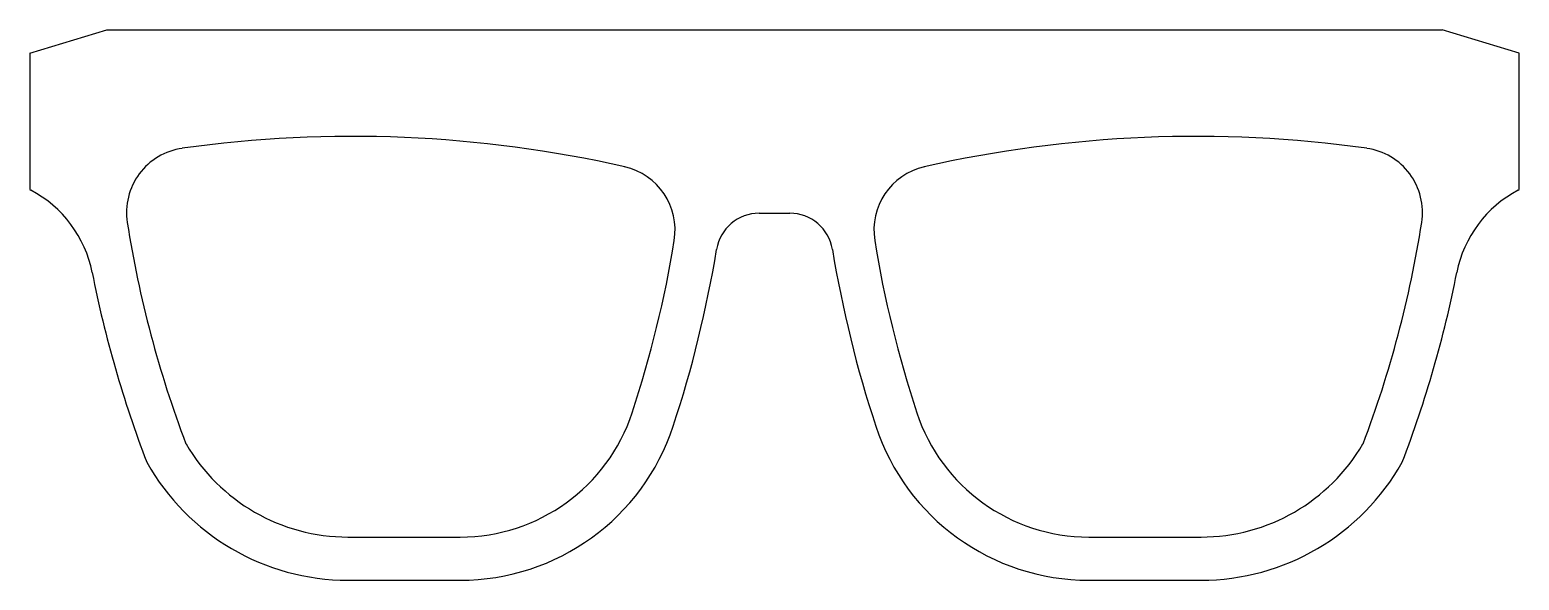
# Model space of a CAD drawing. Header units: millimetres. Extents: x -69 to 69, y -33 to 18.
import ezdxf

# ---------------------------------------------------------------- set-up
doc = ezdxf.new("R2010")
doc.units = ezdxf.units.MM

msp = doc.modelspace()

# ---------------------------------------------------------------- linework, layer by layer
at = {"color": 7, "linetype": 'Continuous', "lineweight": 25}
for p, q in [((-69, 15.84), (-61.85, 18)), ((-61.85, 18), (61.85, 18)), ((69, 15.84), (61.85, 18)), ((-69, 15.84), (-69, 3.19)), ((69, 3.19), (69, 15.84)), ((-69, 3.19), (-68.9, 3.14)), ((68.9, 3.14), (69, 3.19)), ((-1.42, 1), (1.42, 1)), ((-39.52, -29), (-29.12, -29)), ((29.12, -29), (39.52, -29)), ((-39.52, -33), (-29.12, -33)), ((29.12, -33), (39.52, -33))]:
    msp.add_line(p, q, dxfattribs=at)
for centre, radius, start, end in [((-54.04, 1.07), 6, 97.9719, 188.9194), ((-39.06, -105.87), 113.99, 77.237, 97.9719), ((39.06, -105.87), 113.99, 82.0281, 102.763), ((54.04, 1.07), 6, 351.0806, 82.0281), ((-15.21, -0.56), 6, 350.8053, 77.237), ((15.21, -0.56), 6, 102.763, 189.1947), ((-74.01, -6.61), 11, 11.1147, 62.3641), ((74.01, -6.61), 11, 117.6359, 168.8853), ((40.96, 15.98), 102.17, 188.9194, 200.8358), ((-1.42, -3), 4, 90, 170.6977), ((1.42, -3), 4, 9.3023, 90), ((-40.96, 15.98), 102.17, 339.1642, 351.0806), ((-111.66, 15.06), 103.71, 341.7103, 350.8053), ((-111.66, 15.06), 107.71, 341.7103, 350.6977), ((111.66, 15.06), 107.71, 189.3023, 198.2897), ((111.66, 15.06), 103.71, 189.1947, 198.2897), ((40.96, 15.98), 106.17, 191.1147, 201.0035), ((-40.96, 15.98), 106.17, 338.9965, 348.8853), ((-29.12, -12.22), 16.78, 270, 341.7103), ((29.12, -12.22), 16.78, 198.2897, 270), ((-29.12, -12.22), 20.78, 270, 341.7103), ((29.12, -12.22), 20.78, 198.2897, 270), ((-39.52, -11.66), 17.34, 210.1148, 270), ((39.52, -11.66), 17.34, 270, 329.8852), ((-39.52, -11.66), 21.34, 209.2067, 270), ((39.52, -11.66), 21.34, 270, 330.7933)]:
    msp.add_arc(centre, radius, start, end, dxfattribs=at)

doc.saveas('drawing.dxf')
